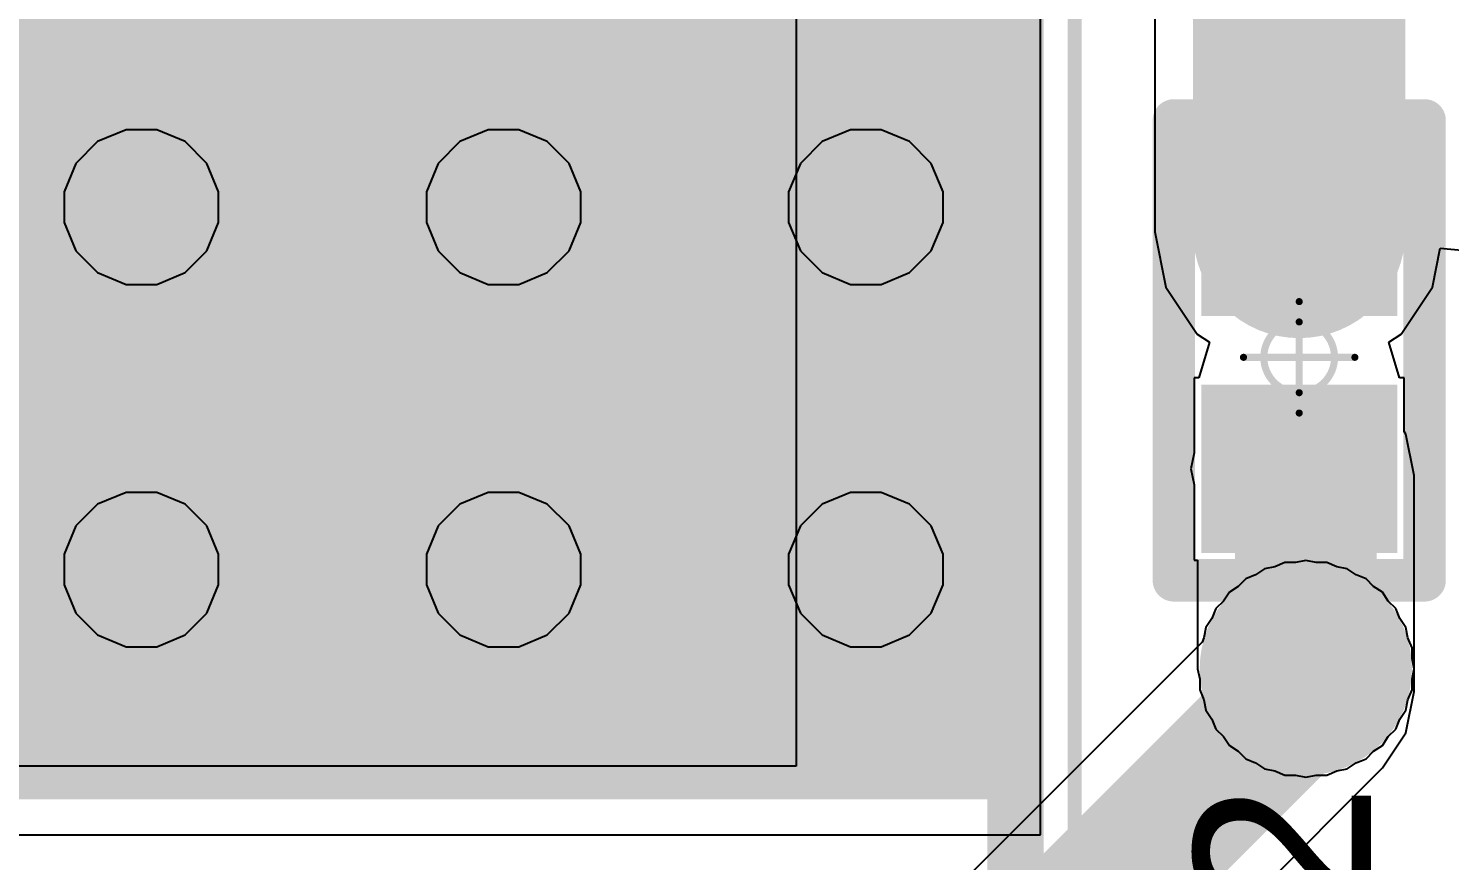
# Model space of a CAD drawing. Header units: inches. Extents: x -0.16 to 1.47, y -0.24 to 2.31.
# Drawn here: x 0.9183 to 1.1191, y 0.1397 to 0.2572 of the extents above; entities that cross this region are included whole.
import ezdxf

# ---------------------------------------------------------------- set-up
doc = ezdxf.new("R2010")
doc.units = ezdxf.units.IN
doc.header["$MEASUREMENT"] = 0
for name, color, linetype in [('Bottom Layer', 5, 'Continuous'), ('Bottom Solder', 6, 'Continuous'), ('GND', 76, 'Continuous'), ('Mechanical 13', 56, 'Continuous'), ('Mechanical 15', 56, 'Continuous'), ('Multi-Layer', 9, 'Continuous'), ('Pad Holes', 156, 'Continuous'), ('POWER', 16, 'Continuous'), ('Top Layer', 1, 'Continuous'), ('Top Overlay', 2, 'Continuous'), ('Top Paste', 8, 'Continuous'), ('Top Solder', 216, 'Continuous'), ('Via Holes', 16, 'Continuous')]:
    doc.layers.add(name, color=color, linetype=linetype)
doc.styles.add('Arial', font='', dxfattribs={"height": 0.2})
doc.styles.get('Arial').set_extended_font_data('Arial')

# ---------------------------------------------------------------- blocks, each defined once
blk = doc.blocks.new('R_0402_L_18')
at = {"layer": 'Top Layer'}
for points in [[(-0.02363, 0.00984), (-0.00788, 0.00984), (-0.00788, -0.00985), (-0.02363, -0.00985)], [(0.00984, 0.00984), (0.02559, 0.00984), (0.02559, -0.00985), (0.00984, -0.00985)]]:
    blk.add_hatch(color=1, dxfattribs=at).paths.add_polyline_path(points)
at = {"layer": 'Top Paste'}
for points in [[(-0.02363, 0.00984), (-0.00788, 0.00984), (-0.00788, -0.00985), (-0.02363, -0.00985)], [(0.00984, 0.00984), (0.02559, 0.00984), (0.02559, -0.00985), (0.00984, -0.00985)]]:
    blk.add_hatch(color=8, dxfattribs=at).paths.add_polyline_path(points)
at = {"layer": 'Top Solder'}
for points in [[(-0.02763, 0.01384), (-0.00388, 0.01384), (-0.00388, -0.01385), (-0.02763, -0.01385)], [(0.00584, 0.01384), (0.02959, 0.01384), (0.02959, -0.01385), (0.00584, -0.01385)]]:
    blk.add_hatch(color=216, dxfattribs=at).paths.add_polyline_path(points)
at = {"layer": 'Mechanical 15'}
for points in [[(0, 0.00787, 0.001, 0.001, 0), (0, -0.00787, 0.001, 0.001, 0)], [(-0.00787, 0, 0.001, 0.001, 0), (0.00787, 0, 0.001, 0.001, 0)]]:
    blk.add_lwpolyline(points, format="xyseb", dxfattribs=at)
for points in [[(-0.00025, 0.00787, 0.0005, 0.0005, 1), (0.00025, 0.00787, 0.0005, 0.0005, 1)], [(0.005, 0, 0.001, 0.001, 1), (-0.005, 0, 0.001, 0.001, 1)], [(-0.00812, 0, 0.0005, 0.0005, 1), (-0.00762, 0, 0.0005, 0.0005, 1)], [(-0.00525, 0, 0.0005, 0.0005, 1), (-0.00475, 0, 0.0005, 0.0005, 1)], [(0.00475, 0, 0.0005, 0.0005, 1), (0.00525, 0, 0.0005, 0.0005, 1)], [(0.00762, 0, 0.0005, 0.0005, 1), (0.00812, 0, 0.0005, 0.0005, 1)], [(-0.00025, -0.00787, 0.0005, 0.0005, 1), (0.00025, -0.00787, 0.0005, 0.0005, 1)]]:
    blk.add_lwpolyline(points, format="xyseb", close=True, dxfattribs=at)
at = {"layer": 'Top Overlay'}
for points in [[(-0.0315, 0.01771, 0.006, 0.006, 0), (-0.0315, -0.01772, 0.006, 0.006, 0)], [(-0.0315, 0.01771, 0.006, 0.006, 0), (0.03346, 0.01771, 0.006, 0.006, 0)], [(0.03346, 0.01771, 0.006, 0.006, 0), (0.03346, -0.01772, 0.006, 0.006, 0)], [(-0.0315, -0.01772, 0.006, 0.006, 0), (0.03346, -0.01772, 0.006, 0.006, 0)]]:
    blk.add_lwpolyline(points, format="xyseb", dxfattribs=at)
for points in [[(-0.033, 0.01771, 0.003, 0.003, 1), (-0.03, 0.01771, 0.003, 0.003, 1)], [(-0.033, 0.01771, 0.003, 0.003, 1), (-0.03, 0.01771, 0.003, 0.003, 1)], [(0.03196, 0.01771, 0.003, 0.003, 1), (0.03496, 0.01771, 0.003, 0.003, 1)], [(0.03196, 0.01771, 0.003, 0.003, 1), (0.03496, 0.01771, 0.003, 0.003, 1)], [(-0.033, -0.01772, 0.003, 0.003, 1), (-0.03, -0.01772, 0.003, 0.003, 1)], [(-0.033, -0.01772, 0.003, 0.003, 1), (-0.03, -0.01772, 0.003, 0.003, 1)], [(0.03196, -0.01772, 0.003, 0.003, 1), (0.03496, -0.01772, 0.003, 0.003, 1)], [(0.03196, -0.01772, 0.003, 0.003, 1), (0.03496, -0.01772, 0.003, 0.003, 1)]]:
    blk.add_lwpolyline(points, format="xyseb", close=True, dxfattribs=at)
blk = doc.blocks.new('VREG_LM5017MR_NOPB_22')
at = {"layer": 'Bottom Layer'}
h = blk.add_hatch(color=5, dxfattribs=at)
edge = h.paths.add_edge_path()
edge.add_arc((-0.02559, 0.07677), 0.00591, 0, 360)
h = blk.add_hatch(color=5, dxfattribs=at)
edge = h.paths.add_edge_path()
edge.add_arc((0.02559, 0.07677), 0.00591, 0, 360)
h = blk.add_hatch(color=5, dxfattribs=at)
edge = h.paths.add_edge_path()
edge.add_arc((-0.02559, 0.02559), 0.00591, 0, 360)
h = blk.add_hatch(color=5, dxfattribs=at)
edge = h.paths.add_edge_path()
edge.add_arc((0.02559, 0.02559), 0.00591, 0, 360)
h = blk.add_hatch(color=5, dxfattribs=at)
edge = h.paths.add_edge_path()
edge.add_arc((-0.02559, -0.02559), 0.00591, 0, 360)
h = blk.add_hatch(color=5, dxfattribs=at)
edge = h.paths.add_edge_path()
edge.add_arc((0.02559, -0.02559), 0.00591, 0, 360)
at = {"layer": 'Bottom Solder'}
h = blk.add_hatch(color=6, dxfattribs=at)
edge = h.paths.add_edge_path()
edge.add_arc((-0.02559, 0.07677), 0.00991, 0, 360)
h = blk.add_hatch(color=6, dxfattribs=at)
edge = h.paths.add_edge_path()
edge.add_arc((0.02559, 0.07677), 0.00991, 0, 360)
h = blk.add_hatch(color=6, dxfattribs=at)
edge = h.paths.add_edge_path()
edge.add_arc((-0.02559, 0.02559), 0.00991, 0, 360)
h = blk.add_hatch(color=6, dxfattribs=at)
edge = h.paths.add_edge_path()
edge.add_arc((0.02559, 0.02559), 0.00991, 0, 360)
h = blk.add_hatch(color=6, dxfattribs=at)
edge = h.paths.add_edge_path()
edge.add_arc((-0.02559, -0.02559), 0.00991, 0, 360)
h = blk.add_hatch(color=6, dxfattribs=at)
edge = h.paths.add_edge_path()
edge.add_arc((0.02559, -0.02559), 0.00991, 0, 360)
at = {"layer": 'GND'}
h = blk.add_hatch(color=76, dxfattribs=at)
edge = h.paths.add_edge_path()
edge.add_arc((-0.02559, 0.07677), 0.01394, 0, 360)
h = blk.add_hatch(color=76, dxfattribs=at)
edge = h.paths.add_edge_path()
edge.add_arc((0.02559, 0.07677), 0.01394, 0, 360)
h = blk.add_hatch(color=76, dxfattribs=at)
edge = h.paths.add_edge_path()
edge.add_arc((-0.02559, 0.02559), 0.01394, 0, 360)
h = blk.add_hatch(color=76, dxfattribs=at)
edge = h.paths.add_edge_path()
edge.add_arc((0.02559, 0.02559), 0.01394, 0, 360)
h = blk.add_hatch(color=76, dxfattribs=at)
edge = h.paths.add_edge_path()
edge.add_arc((-0.02559, -0.02559), 0.01394, 0, 360)
h = blk.add_hatch(color=76, dxfattribs=at)
edge = h.paths.add_edge_path()
edge.add_arc((0.02559, -0.02559), 0.01394, 0, 360)
at = {"layer": 'Multi-Layer'}
h = blk.add_hatch(color=9, dxfattribs=at)
edge = h.paths.add_edge_path()
edge.add_arc((-0.02559, 0.07677), 0.00591, 0, 360)
h = blk.add_hatch(color=9, dxfattribs=at)
edge = h.paths.add_edge_path()
edge.add_arc((0.02559, 0.07677), 0.00591, 0, 360)
h = blk.add_hatch(color=9, dxfattribs=at)
edge = h.paths.add_edge_path()
edge.add_arc((-0.02559, 0.02559), 0.00591, 0, 360)
h = blk.add_hatch(color=9, dxfattribs=at)
edge = h.paths.add_edge_path()
edge.add_arc((0.02559, 0.02559), 0.00591, 0, 360)
h = blk.add_hatch(color=9, dxfattribs=at)
edge = h.paths.add_edge_path()
edge.add_arc((-0.02559, -0.02559), 0.00591, 0, 360)
h = blk.add_hatch(color=9, dxfattribs=at)
edge = h.paths.add_edge_path()
edge.add_arc((0.02559, -0.02559), 0.00591, 0, 360)
at = {"layer": 'Pad Holes'}
h = blk.add_hatch(color=7, dxfattribs=at)
edge = h.paths.add_edge_path()
edge.add_arc((-0.02559, 0.07677), 0.00394, 0, 360)
h = blk.add_hatch(color=7, dxfattribs=at)
edge = h.paths.add_edge_path()
edge.add_arc((0.02559, 0.07677), 0.00394, 0, 360)
h = blk.add_hatch(color=7, dxfattribs=at)
edge = h.paths.add_edge_path()
edge.add_arc((-0.02559, 0.02559), 0.00394, 0, 360)
h = blk.add_hatch(color=7, dxfattribs=at)
edge = h.paths.add_edge_path()
edge.add_arc((0.02559, 0.02559), 0.00394, 0, 360)
h = blk.add_hatch(color=7, dxfattribs=at)
edge = h.paths.add_edge_path()
edge.add_arc((-0.02559, -0.02559), 0.00394, 0, 360)
h = blk.add_hatch(color=7, dxfattribs=at)
edge = h.paths.add_edge_path()
edge.add_arc((0.02559, -0.02559), 0.00394, 0, 360)
at = {"layer": 'POWER'}
h = blk.add_hatch(color=16, dxfattribs=at)
edge = h.paths.add_edge_path()
edge.add_arc((-0.02559, 0.07677), 0.01394, 0, 360)
h = blk.add_hatch(color=16, dxfattribs=at)
edge = h.paths.add_edge_path()
edge.add_arc((0.02559, 0.07677), 0.01394, 0, 360)
h = blk.add_hatch(color=16, dxfattribs=at)
edge = h.paths.add_edge_path()
edge.add_arc((-0.02559, 0.02559), 0.01394, 0, 360)
h = blk.add_hatch(color=16, dxfattribs=at)
edge = h.paths.add_edge_path()
edge.add_arc((0.02559, 0.02559), 0.01394, 0, 360)
h = blk.add_hatch(color=16, dxfattribs=at)
edge = h.paths.add_edge_path()
edge.add_arc((-0.02559, -0.02559), 0.01394, 0, 360)
h = blk.add_hatch(color=16, dxfattribs=at)
edge = h.paths.add_edge_path()
edge.add_arc((0.02559, -0.02559), 0.01394, 0, 360)
at = {"layer": 'Top Layer'}
blk.add_hatch(color=1, dxfattribs=at).paths.add_polyline_path([(-0.05807, 0.09646), (0.05807, 0.09646), (0.05807, -0.09646), (-0.05807, -0.09646)])
h = blk.add_hatch(color=1, dxfattribs=at)
edge = h.paths.add_edge_path()
edge.add_arc((-0.02559, 0.07677), 0.00591, 0, 360)
h = blk.add_hatch(color=1, dxfattribs=at)
edge = h.paths.add_edge_path()
edge.add_arc((0.02559, 0.07677), 0.00591, 0, 360)
h = blk.add_hatch(color=1, dxfattribs=at)
edge = h.paths.add_edge_path()
edge.add_arc((-0.02559, 0.02559), 0.00591, 0, 360)
h = blk.add_hatch(color=1, dxfattribs=at)
edge = h.paths.add_edge_path()
edge.add_arc((0.02559, 0.02559), 0.00591, 0, 360)
h = blk.add_hatch(color=1, dxfattribs=at)
edge = h.paths.add_edge_path()
edge.add_arc((-0.02559, -0.02559), 0.00591, 0, 360)
h = blk.add_hatch(color=1, dxfattribs=at)
edge = h.paths.add_edge_path()
edge.add_arc((0.02559, -0.02559), 0.00591, 0, 360)
at = {"layer": 'Top Solder'}
h = blk.add_hatch(color=216, dxfattribs=at)
edge = h.paths.add_edge_path()
edge.add_arc((-0.02559, 0.07677), 0.00991, 0, 360)
h = blk.add_hatch(color=216, dxfattribs=at)
edge = h.paths.add_edge_path()
edge.add_arc((0.02559, 0.07677), 0.00991, 0, 360)
h = blk.add_hatch(color=216, dxfattribs=at)
edge = h.paths.add_edge_path()
edge.add_arc((-0.02559, 0.02559), 0.00991, 0, 360)
h = blk.add_hatch(color=216, dxfattribs=at)
edge = h.paths.add_edge_path()
edge.add_arc((0.02559, 0.02559), 0.00991, 0, 360)
h = blk.add_hatch(color=216, dxfattribs=at)
edge = h.paths.add_edge_path()
edge.add_arc((-0.02559, -0.02559), 0.00991, 0, 360)
h = blk.add_hatch(color=216, dxfattribs=at)
edge = h.paths.add_edge_path()
edge.add_arc((0.02559, -0.02559), 0.00991, 0, 360)
at = {"layer": 'Mechanical 13'}
blk.add_lwpolyline([(0.07677, 0.09646, 0.005, 0.005, 0), (-0.07677, 0.09646, 0.005, 0.005, 0)], format="xyseb", dxfattribs=at)
at = {"layer": 'Mechanical 15'}
blk.add_lwpolyline([(0.14665, 0.1063, 0.00197, 0.00197, 0), (-0.14665, 0.1063, 0.00197, 0.00197, 0)], format="xyseb", dxfattribs=at)
at = {"layer": 'Top Overlay'}
blk.add_lwpolyline([(0.07677, 0.09941, 0.005, 0.005, 0), (-0.07677, 0.09941, 0.005, 0.005, 0)], format="xyseb", dxfattribs=at)
at = {"layer": 'Top Paste'}
for p, q in [((-0.05335, 0.06693), (0.05335, 0.06693)), ((0.05335, 0.06693), (0.05335, -0.06693))]:
    blk.add_line(p, q, dxfattribs=at)
at = {"layer": 'Top Solder'}
for p, q in [((-0.05335, 0.06693), (0.05335, 0.06693)), ((0.05335, 0.06693), (0.05335, -0.06693))]:
    blk.add_line(p, q, dxfattribs=at)

msp = doc.modelspace()

# ---------------------------------------------------------------- hatches: boundary and pattern name
at = {"layer": 'Bottom Layer'}
h = msp.add_hatch(color=5, dxfattribs=at)
edge = h.paths.add_edge_path()
edge.add_arc((1.09879, 0.16678), 0.01, 0, 360)
at = {"layer": 'Bottom Solder'}
h = msp.add_hatch(color=6, dxfattribs=at)
edge = h.paths.add_edge_path()
edge.add_arc((1.09879, 0.16678), 0.014, 0, 360)
at = {"layer": 'GND'}
h = msp.add_hatch(color=76, dxfattribs=at)
edge = h.paths.add_edge_path()
edge.add_arc((1.09879, 0.16678), 0.015, 0, 360)
at = {"layer": 'POWER'}
h = msp.add_hatch(color=16, dxfattribs=at)
edge = h.paths.add_edge_path()
edge.add_arc((1.09879, 0.16678), 0.015, 0, 360)
at = {"layer": 'Top Layer'}
h = msp.add_hatch(color=1, dxfattribs=at)
edge = h.paths.add_edge_path()
edge.add_arc((1.09879, 0.16678), 0.01, 0, 360)
at = {"layer": 'Top Solder'}
h = msp.add_hatch(color=216, dxfattribs=at)
edge = h.paths.add_edge_path()
edge.add_arc((1.09879, 0.16678), 0.014, 0, 360)
at = {"layer": 'Via Holes'}
h = msp.add_hatch(color=7, dxfattribs=at)
edge = h.paths.add_edge_path()
edge.add_arc((1.09879, 0.16678), 0.005, 0, 360)

# ---------------------------------------------------------------- linework, layer by layer
at = {"layer": 'Bottom Layer'}
for p, q in [((0.92807, 0.24124), (0.92501, 0.23817)), ((0.93208, 0.2429), (0.92807, 0.24124)), ((0.93642, 0.2429), (0.93208, 0.2429)), ((0.94043, 0.24124), (0.93642, 0.2429)), ((0.9435, 0.23817), (0.94043, 0.24124)), ((0.97926, 0.24124), (0.97619, 0.23817)), ((0.98326, 0.2429), (0.97926, 0.24124)), ((0.9876, 0.2429), (0.98326, 0.2429)), ((0.99161, 0.24124), (0.9876, 0.2429)), ((0.99468, 0.23817), (0.99161, 0.24124)), ((1.03044, 0.24124), (1.02737, 0.23817)), ((1.03445, 0.2429), (1.03044, 0.24124)), ((1.03878, 0.2429), (1.03445, 0.2429)), ((1.04279, 0.24124), (1.03878, 0.2429)), ((1.04586, 0.23817), (1.04279, 0.24124)), ((0.92501, 0.23817), (0.92335, 0.23416)), ((0.94516, 0.23416), (0.9435, 0.23817)), ((0.97619, 0.23817), (0.97453, 0.23416)), ((0.99634, 0.23416), (0.99468, 0.23817)), ((1.02737, 0.23817), (1.02571, 0.23416)), ((1.04752, 0.23416), (1.04586, 0.23817)), ((0.92335, 0.23416), (0.92335, 0.22982)), ((0.94516, 0.22982), (0.94516, 0.23416)), ((0.97453, 0.23416), (0.97453, 0.22982)), ((0.99634, 0.22982), (0.99634, 0.23416)), ((1.02571, 0.23416), (1.02571, 0.22982)), ((1.04752, 0.22982), (1.04752, 0.23416)), ((0.92335, 0.22982), (0.92501, 0.22581)), ((0.9435, 0.22581), (0.94516, 0.22982)), ((0.97453, 0.22982), (0.97619, 0.22581)), ((0.99468, 0.22581), (0.99634, 0.22982)), ((1.02571, 0.22982), (1.02737, 0.22581)), ((1.04586, 0.22581), (1.04752, 0.22982)), ((0.92501, 0.22581), (0.92807, 0.22274)), ((0.94043, 0.22274), (0.9435, 0.22581)), ((0.97619, 0.22581), (0.97926, 0.22274)), ((0.99161, 0.22274), (0.99468, 0.22581)), ((1.02737, 0.22581), (1.03044, 0.22274)), ((1.04279, 0.22274), (1.04586, 0.22581)), ((0.92807, 0.22274), (0.93208, 0.22108)), ((0.93208, 0.22108), (0.93642, 0.22108)), ((0.93642, 0.22108), (0.94043, 0.22274)), ((0.97926, 0.22274), (0.98326, 0.22108)), ((0.98326, 0.22108), (0.9876, 0.22108)), ((0.9876, 0.22108), (0.99161, 0.22274)), ((1.03044, 0.22274), (1.03445, 0.22108)), ((1.03445, 0.22108), (1.03878, 0.22108)), ((1.03878, 0.22108), (1.04279, 0.22274)), ((0.93208, 0.19171), (0.92807, 0.19005)), ((0.93642, 0.19171), (0.93208, 0.19171)), ((0.94043, 0.19005), (0.93642, 0.19171)), ((0.98326, 0.19171), (0.97926, 0.19005)), ((0.9876, 0.19171), (0.98326, 0.19171)), ((0.99161, 0.19005), (0.9876, 0.19171)), ((1.03445, 0.19171), (1.03044, 0.19005)), ((1.03878, 0.19171), (1.03445, 0.19171)), ((1.04279, 0.19005), (1.03878, 0.19171)), ((0.92807, 0.19005), (0.92501, 0.18699)), ((0.9435, 0.18699), (0.94043, 0.19005)), ((0.97926, 0.19005), (0.97619, 0.18699)), ((0.99468, 0.18699), (0.99161, 0.19005)), ((1.03044, 0.19005), (1.02737, 0.18699)), ((1.04586, 0.18699), (1.04279, 0.19005)), ((0.92501, 0.18699), (0.92335, 0.18298)), ((0.94516, 0.18298), (0.9435, 0.18699)), ((0.97619, 0.18699), (0.97453, 0.18298)), ((0.99634, 0.18298), (0.99468, 0.18699)), ((1.02737, 0.18699), (1.02571, 0.18298)), ((1.04752, 0.18298), (1.04586, 0.18699)), ((0.92335, 0.18298), (0.92335, 0.17864)), ((0.94516, 0.17864), (0.94516, 0.18298)), ((0.97453, 0.18298), (0.97453, 0.17864)), ((0.99634, 0.17864), (0.99634, 0.18298)), ((1.02571, 0.18298), (1.02571, 0.17864)), ((1.04752, 0.17864), (1.04752, 0.18298)), ((1.09294, 0.18091), (1.09168, 0.18007)), ((1.09441, 0.1812), (1.09294, 0.18091)), ((1.09581, 0.18178), (1.09441, 0.1812)), ((1.09731, 0.18178), (1.09581, 0.18178)), ((1.09879, 0.18207), (1.09731, 0.18178)), ((1.10027, 0.18178), (1.09879, 0.18207)), ((1.10177, 0.18178), (1.10027, 0.18178)), ((1.10317, 0.1812), (1.10177, 0.18178)), ((1.10464, 0.18091), (1.10317, 0.1812)), ((1.1059, 0.18007), (1.10464, 0.18091)), ((1.09029, 0.1795), (1.08923, 0.17843)), ((1.09168, 0.18007), (1.09029, 0.1795)), ((1.10729, 0.1795), (1.1059, 0.18007)), ((1.10835, 0.17843), (1.10729, 0.1795)), ((0.92335, 0.17864), (0.92501, 0.17463)), ((0.9435, 0.17463), (0.94516, 0.17864)), ((0.97453, 0.17864), (0.97619, 0.17463)), ((0.99468, 0.17463), (0.99634, 0.17864)), ((1.02571, 0.17864), (1.02737, 0.17463)), ((1.04586, 0.17463), (1.04752, 0.17864)), ((1.08798, 0.17759), (1.08714, 0.17634)), ((1.08923, 0.17843), (1.08798, 0.17759)), ((1.1096, 0.17759), (1.10835, 0.17843)), ((1.11044, 0.17634), (1.1096, 0.17759)), ((1.08607, 0.17528), (1.0855, 0.17388)), ((1.08714, 0.17634), (1.08607, 0.17528)), ((1.11151, 0.17528), (1.11044, 0.17634)), ((1.11208, 0.17388), (1.11151, 0.17528)), ((0.92501, 0.17463), (0.92807, 0.17156)), ((0.94043, 0.17156), (0.9435, 0.17463)), ((0.97619, 0.17463), (0.97926, 0.17156)), ((0.99161, 0.17156), (0.99468, 0.17463)), ((1.02737, 0.17463), (1.03044, 0.17156)), ((1.04279, 0.17156), (1.04586, 0.17463)), ((1.0855, 0.17388), (1.08466, 0.17263)), ((1.11292, 0.17263), (1.11208, 0.17388)), ((0.92807, 0.17156), (0.93208, 0.1699)), ((0.93642, 0.1699), (0.94043, 0.17156)), ((0.97926, 0.17156), (0.98326, 0.1699)), ((0.9876, 0.1699), (0.99161, 0.17156)), ((1.03044, 0.17156), (1.03445, 0.1699)), ((1.03878, 0.1699), (1.04279, 0.17156)), ((1.08437, 0.17115), (1.08412, 0.17055)), ((1.08466, 0.17263), (1.08437, 0.17115)), ((1.11321, 0.17115), (1.11292, 0.17263)), ((1.11379, 0.16976), (1.11321, 0.17115)), ((0.93208, 0.1699), (0.93642, 0.1699)), ((1.08412, 0.17055), (0.97507, 0.0615)), ((0.98326, 0.1699), (0.9876, 0.1699)), ((1.03445, 0.1699), (1.03878, 0.1699)), ((1.11379, 0.16826), (1.11379, 0.16976)), ((1.11408, 0.16678), (1.11379, 0.16826)), ((1.11408, 0.16359), (1.11408, 0.16678)), ((1.11292, 0.15774), (1.11408, 0.16359)), ((1.1096, 0.15278), (1.11292, 0.15774)), ((0.9967, 0.03987), (1.1096, 0.15278))]:
    msp.add_line(p, q, dxfattribs=at)
for points in [[(1.09879, 0.16359, 0.02, 0.02, 0), (1.09879, 0.16678, 0.02, 0.02, 0)], [(0.98588, 0.05069, 0.02, 0.02, 0), (1.09879, 0.16359, 0.02, 0.02, 0)]]:
    msp.add_lwpolyline(points, format="xyseb", dxfattribs=at)
for points in [[(1.09379, 0.16678, 0.01, 0.01, 1), (1.10379, 0.16678, 0.01, 0.01, 1)], [(1.09379, 0.16359, 0.01, 0.01, 1), (1.10379, 0.16359, 0.01, 0.01, 1)], [(1.09379, 0.16359, 0.01, 0.01, 1), (1.10379, 0.16359, 0.01, 0.01, 1)]]:
    msp.add_lwpolyline(points, format="xyseb", close=True, dxfattribs=at)
at = {"layer": 'Top Layer'}
for p, q in [((1.07746, 0.27446), (1.07746, 0.22849)), ((1.0613, 0.14333), (1.0613, 0.26947)), ((1.07746, 0.22849), (1.07901, 0.22069)), ((1.11669, 0.22069), (1.11779, 0.22621)), ((1.11779, 0.22621), (1.12279, 0.22571)), ((1.07901, 0.22069), (1.08343, 0.21407)), ((1.11227, 0.21407), (1.11669, 0.22069)), ((1.08343, 0.21407), (1.08519, 0.2129)), ((1.08519, 0.2129), (1.08367, 0.2079)), ((1.11052, 0.2129), (1.11227, 0.21407)), ((1.11204, 0.2079), (1.11052, 0.2129)), ((1.08367, 0.2079), (1.08301, 0.2079)), ((1.08301, 0.2079), (1.08301, 0.1973)), ((1.1127, 0.2079), (1.11204, 0.2079)), ((1.1127, 0.20028), (1.1127, 0.2079)), ((1.11292, 0.19994), (1.1127, 0.20028)), ((1.11408, 0.19409), (1.11292, 0.19994)), ((1.08301, 0.1973), (1.08256, 0.19503)), ((1.08256, 0.19503), (1.08301, 0.19276)), ((1.11408, 0.16678), (1.11408, 0.19409)), ((1.08301, 0.19276), (1.08301, 0.18215)), ((1.08301, 0.18215), (1.0835, 0.18215)), ((1.0835, 0.18215), (1.0835, 0.16678)), ((1.0835, 0.16678), (1.08379, 0.1653)), ((1.11379, 0.1653), (1.11408, 0.16678)), ((1.08379, 0.1653), (1.08379, 0.1638)), ((1.11379, 0.1638), (1.11379, 0.1653)), ((1.08379, 0.1638), (1.08437, 0.1624)), ((1.11321, 0.1624), (1.11379, 0.1638)), ((1.08437, 0.1624), (1.08466, 0.16093)), ((1.08466, 0.16093), (1.0855, 0.15967)), ((1.11208, 0.15967), (1.11292, 0.16093)), ((1.11292, 0.16093), (1.11321, 0.1624)), ((1.0855, 0.15967), (1.08607, 0.15828)), ((1.11151, 0.15828), (1.11208, 0.15967)), ((1.08607, 0.15828), (1.08714, 0.15722)), ((1.08714, 0.15722), (1.08798, 0.15597)), ((1.1096, 0.15597), (1.11044, 0.15722)), ((1.11044, 0.15722), (1.11151, 0.15828)), ((1.08798, 0.15597), (1.08923, 0.15513)), ((1.08923, 0.15513), (1.09029, 0.15406)), ((1.10729, 0.15406), (1.10835, 0.15513)), ((1.10835, 0.15513), (1.1096, 0.15597)), ((1.09029, 0.15406), (1.09168, 0.15349)), ((1.09168, 0.15349), (1.09294, 0.15265)), ((1.09294, 0.15265), (1.09441, 0.15236)), ((1.10317, 0.15236), (1.10464, 0.15265)), ((1.10464, 0.15265), (1.1059, 0.15349)), ((1.1059, 0.15349), (1.10729, 0.15406)), ((1.09441, 0.15236), (1.09581, 0.15178)), ((1.09581, 0.15178), (1.09731, 0.15178)), ((1.09731, 0.15178), (1.09879, 0.15149)), ((1.09879, 0.15149), (1.10027, 0.15178)), ((1.10027, 0.15178), (1.10177, 0.15178)), ((1.10177, 0.15178), (1.10317, 0.15236)), ((0.85839, 0.14333), (1.0613, 0.14333))]:
    msp.add_line(p, q, dxfattribs=at)
for points in [[(1.09785, 0.22849, 0.03, 0.03, 0), (1.09785, 0.27472, 0.03, 0.03, 0)], [(1.09785, 0.19503, 0.02, 0.02, 0), (1.09879, 0.19409, 0.02, 0.02, 0)], [(1.09879, 0.16678, 0.02, 0.02, 0), (1.09879, 0.19409, 0.02, 0.02, 0)]]:
    msp.add_lwpolyline(points, format="xyseb", dxfattribs=at)
for points in [[(1.09035, 0.22849, 0.015, 0.015, 1), (1.10535, 0.22849, 0.015, 0.015, 1)], [(1.09285, 0.19503, 0.01, 0.01, 1), (1.10285, 0.19503, 0.01, 0.01, 1)], [(1.09379, 0.19409, 0.01, 0.01, 1), (1.10379, 0.19409, 0.01, 0.01, 1)], [(1.09379, 0.19409, 0.01, 0.01, 1), (1.10379, 0.19409, 0.01, 0.01, 1)], [(1.09379, 0.16678, 0.01, 0.01, 1), (1.10379, 0.16678, 0.01, 0.01, 1)]]:
    msp.add_lwpolyline(points, format="xyseb", close=True, dxfattribs=at)

# ---------------------------------------------------------------- block references
for name, p, rotation in [('VREG_LM5017MR_NOPB_22', (0.95984, 0.2064), 270), ('R_0402_L_18', (1.09785, 0.21078), 90)]:
    msp.add_blockref(name, p, dxfattribs=dict(rotation=rotation))

# ---------------------------------------------------------------- texts
at = {"layer": 'Top Overlay', "style": 'Arial'}
msp.add_text('R2', height=0.025, rotation=90, dxfattribs=at).set_placement((1.108, 0.106))

doc.saveas('drawing.dxf')
